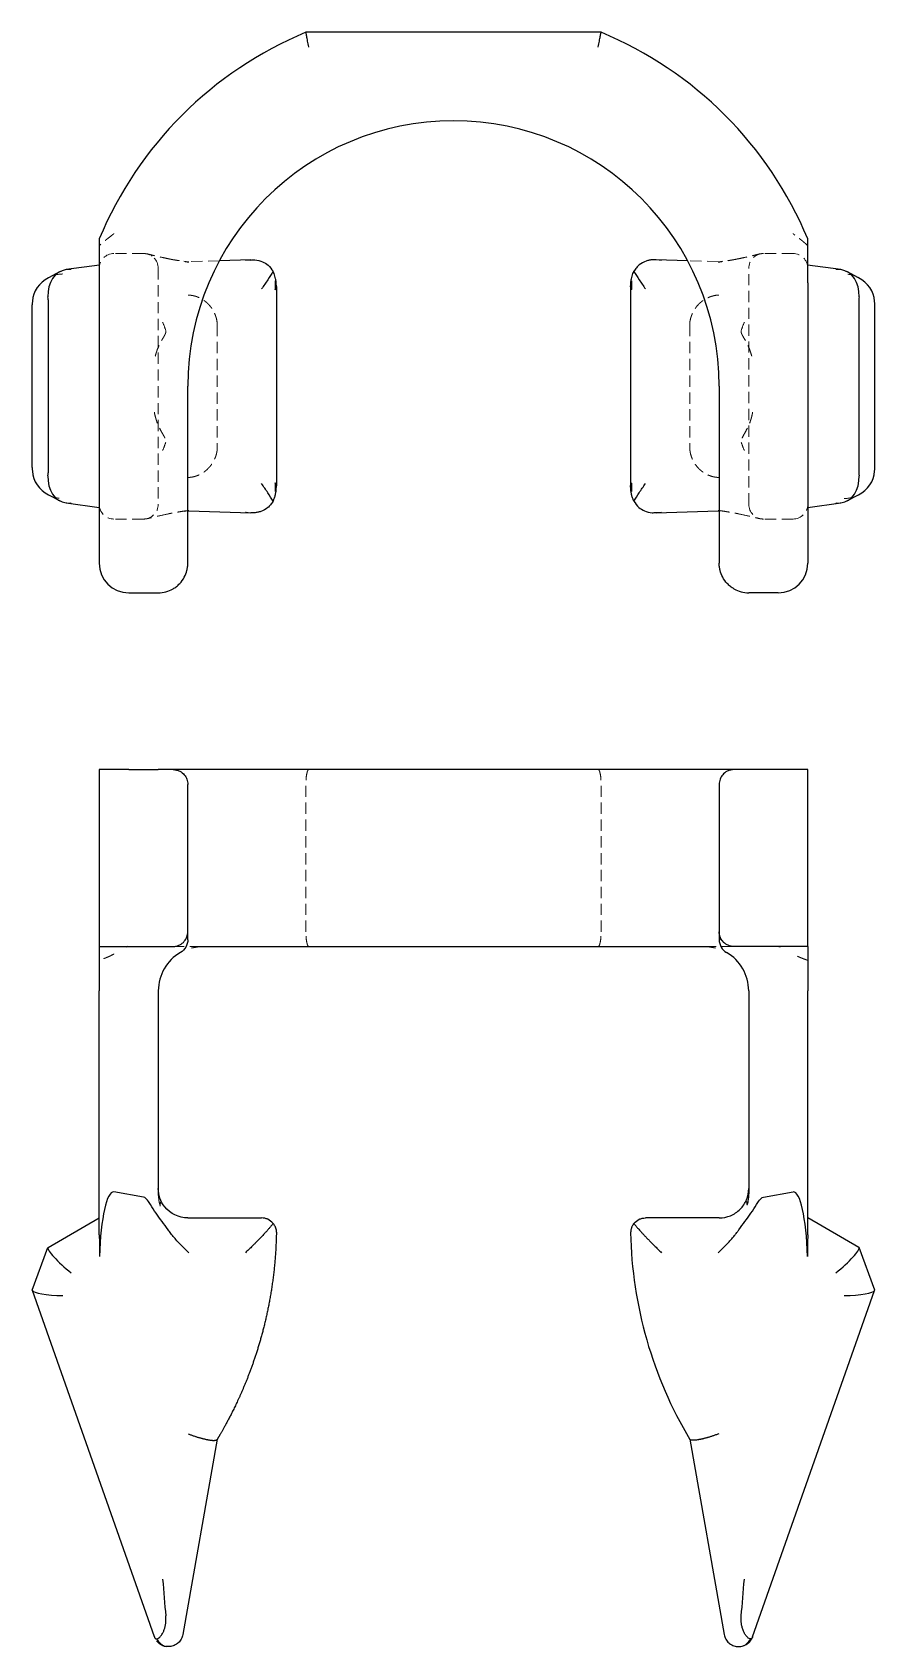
# Model space of a CAD drawing. Header units: millimetres. Extents: x 35 to 255, y 7 to 190.
# Drawn here: x 35.4 to 130.6, y 7.1 to 189.7 of the extents above; entities that cross this region are included whole.
import ezdxf

# ---------------------------------------------------------------- set-up
doc = ezdxf.new("R2010")
doc.units = ezdxf.units.MM
doc.linetypes.add('HIDDEN', pattern=[1.905, 1.27, -0.635])

msp = doc.modelspace()

# ---------------------------------------------------------------- linework, layer by layer
at = {"color": 7, "linetype": 'Continuous', "lineweight": 25}
for p, q in [((99.68, 189.69), (66.32, 189.69)), ((38.55, 162.63), (37.23, 161.94)), ((43, 163.36), (39.24, 162.85)), ((60.09, 163.97), (56.55, 163.86)), ((109.45, 163.86), (105.9, 163.97)), ((126.76, 162.85), (123, 163.36)), ((128.77, 161.94), (127.45, 162.63)), ((42.97, 161.34), (42.97, 129.65)), ((62.86, 160.57), (62.99, 160.93)), ((62.89, 160.66), (62.9, 161.57)), ((62.99, 160.93), (62.99, 138.39)), ((103.01, 160.93), (103.01, 138.39)), ((103.14, 160.57), (103.01, 160.93)), ((103.1, 161.57), (103.11, 160.66)), ((123.03, 161.34), (123.03, 129.65)), ((35.41, 140.46), (35.41, 158.86)), ((37.19, 159.43), (37.19, 139.89)), ((128.81, 159.43), (128.81, 139.89)), ((130.59, 140.46), (130.59, 158.86)), ((52.98, 129.65), (52.98, 149.66)), ((113.02, 149.66), (113.02, 129.65)), ((62.99, 138.39), (62.86, 138.75)), ((103.01, 138.39), (103.14, 138.75)), ((37.23, 137.38), (38.55, 136.69)), ((62.9, 137.75), (62.89, 138.66)), ((103.11, 138.66), (103.1, 137.75)), ((127.45, 136.69), (128.77, 137.38)), ((39.24, 136.47), (42.97, 135.96)), ((52.98, 135.56), (53.09, 135.57)), ((53.08, 135.57), (60.1, 135.35)), ((105.91, 135.35), (112.92, 135.57)), ((112.91, 135.57), (113.02, 135.57)), ((123.03, 135.96), (126.76, 136.47)), ((46.31, 126.31), (49.64, 126.31)), ((119.69, 126.31), (116.36, 126.31)), ((42.97, 106.32), (42.97, 86.31)), ((46.31, 106.32), (42.97, 106.32)), ((46.31, 106.32), (49.64, 106.32)), ((51.31, 106.32), (49.64, 106.32)), ((114.69, 106.32), (51.31, 106.32)), ((116.36, 106.32), (114.69, 106.32)), ((119.69, 106.32), (116.36, 106.32)), ((123.03, 106.32), (119.69, 106.32)), ((123.03, 86.31), (123.03, 106.32)), ((52.98, 87.98), (52.98, 104.65)), ((113.02, 104.65), (113.02, 87.98)), ((42.97, 86.31), (46.31, 86.31)), ((46.31, 86.31), (49.64, 86.31)), ((49.64, 86.31), (51.31, 86.31)), ((54.61, 86.31), (111.39, 86.31)), ((116.36, 86.31), (114.69, 86.31)), ((119.69, 86.31), (116.36, 86.31)), ((123.03, 86.31), (119.69, 86.31)), ((42.97, 53.72), (42.97, 81.3)), ((49.64, 81.3), (49.64, 58.43)), ((116.36, 81.3), (116.36, 58.43)), ((123.03, 53.72), (123.03, 81.3)), ((47.99, 57.97), (44.64, 58.56)), ((49.64, 58.68), (49.65, 58.15)), ((118.01, 57.97), (121.36, 58.56)), ((37.19, 52.28), (42.97, 55.62)), ((52.98, 55.62), (61.32, 55.62)), ((113.02, 55.62), (104.68, 55.62)), ((128.81, 52.28), (123.03, 55.62)), ((35.41, 47.47), (37.18, 52.26)), ((37.18, 52.26), (37.19, 52.28)), ((128.82, 52.26), (128.81, 52.28)), ((130.59, 47.47), (128.82, 52.26)), ((35.42, 47.43), (35.41, 47.47)), ((130.58, 47.43), (130.59, 47.47)), ((49.2, 8.26), (35.42, 47.43)), ((116.8, 8.26), (130.58, 47.43)), ((56.31, 30.6), (52.42, 8.51)), ((109.69, 30.6), (113.58, 8.51))]:
    msp.add_line(p, q, dxfattribs=at)
at = {"color": 7, "linetype": 'HIDDEN', "lineweight": 18}
for p, q in [((47.97, 164.67), (44.64, 164.67)), ((48.85, 164.42), (48.95, 164.43)), ((117.05, 164.43), (117.15, 164.42)), ((121.36, 164.67), (118.03, 164.67)), ((43, 163.33), (43, 163.29)), ((49.64, 163), (49.64, 136.32)), ((53.09, 163.75), (52.54, 163.79)), ((56.55, 163.86), (53.08, 163.75)), ((59.48, 163.9), (60.09, 163.93)), ((112.92, 163.75), (109.45, 163.86)), ((113.44, 163.8), (112.91, 163.75)), ((116.36, 136.32), (116.36, 163)), ((123, 163.33), (123, 163.29)), ((62.89, 160.56), (62.89, 160.66)), ((103.11, 160.66), (103.11, 160.56)), ((56.31, 156.58), (56.31, 142.74)), ((109.69, 156.58), (109.69, 142.74)), ((62.89, 138.66), (62.89, 138.76)), ((103.11, 138.76), (103.11, 138.66)), ((42.97, 135.96), (43, 135.96)), ((43, 135.99), (43, 136.03)), ((52.56, 135.52), (52.98, 135.56)), ((105.91, 135.39), (106.52, 135.42)), ((113.02, 135.57), (113.46, 135.53)), ((123, 135.99), (123, 136.03)), ((123, 135.96), (123.03, 135.96)), ((47.97, 134.65), (44.64, 134.65)), ((121.36, 134.65), (118.03, 134.65)), ((66.32, 87.98), (66.32, 104.65)), ((99.68, 87.98), (99.68, 104.65)), ((46.41, 86.31), (46.08, 86.24)), ((46.42, 86.31), (46.15, 86.37)), ((51.31, 86.31), (54.61, 86.31)), ((111.39, 86.31), (114.69, 86.31)), ((119.85, 86.37), (119.58, 86.31)), ((119.92, 86.24), (119.59, 86.31)), ((116.35, 58.25), (116.36, 58.79)), ((50.02, 57.41), (49.96, 57.44)), ((49.2, 8.25), (49.2, 8.26)), ((116.8, 8.25), (116.8, 8.26)), ((115.48, 7.17), (115.58, 7.18))]:
    msp.add_line(p, q, dxfattribs=at)
at = {"color": 7, "linetype": 'Continuous', "lineweight": 25}
for centre, radius, start, end in [((83, 149.66), 43.36, 112.6199, 157.3801), ((83, 149.66), 43.36, 22.6199, 67.3801), ((83, 149.66), 30.02, 0, 180), ((46.31, 129.65), 3.34, 180, 270), ((119.69, 129.65), 3.34, 270, 0), ((49.64, 129.65), 3.34, 270, 300), ((116.36, 129.65), 3.34, 240, 270), ((54.65, 81.3), 5, 120, 180), ((111.35, 81.3), 5, 360, 60)]:
    msp.add_arc(centre, radius, start, end, dxfattribs=at)
at = {"color": 7, "linetype": 'HIDDEN', "lineweight": 18}
for centre, start, end in [((44.64, 163), 90, 180), ((47.97, 163), 0, 90), ((118.03, 163), 90, 180), ((121.36, 163), 0, 90), ((44.64, 136.32), 180, 270), ((47.97, 136.32), 270, 0), ((118.03, 136.32), 180, 270), ((121.36, 136.32), 270, 0)]:
    msp.add_arc(centre, 1.67, start, end, dxfattribs=at)
at = {"color": 7, "linetype": 'Continuous', "lineweight": 25}
for centre, major_axis, ratio, start_param, end_param in [((39.9, 159.57), (-1.02, 3.2), 0.791718, 6.145943, 7.542078), ((126.1, 159.57), (1.02, 3.2), 0.791718, 5.024293, 6.420428), ((38.96, 159.08), (3.54, 0.05), 0.927222, 2.067912, 3.068084), ((127.04, 159.08), (3.54, -0.05), 0.927222, 0.073508, 1.073681), ((37.14, 158.13), (-0.48, 3.46), 0.481637, 1.171481, 1.292958), ((35.38, 158.95), (0.35, 3.39), 0.525084, 4.907709, 5.014552), ((130.62, 158.95), (-0.35, 3.39), 0.525084, 1.268633, 1.375476), ((128.86, 158.13), (0.48, 3.46), 0.481637, 4.990227, 5.111705), ((37.14, 141.19), (0.48, 3.46), 0.481637, 1.848635, 1.970112), ((38.96, 140.24), (3.54, -0.05), 0.927222, 3.215101, 4.215273), ((39.9, 139.75), (1.02, 3.2), 0.791718, 1.8827, 3.278835), ((35.38, 140.37), (-0.35, 3.39), 0.525084, 4.410225, 4.517069), ((126.1, 139.75), (-1.02, 3.2), 0.791718, 3.00435, 4.400485), ((127.04, 140.24), (3.54, 0.05), 0.927222, 5.209505, 6.209677), ((130.62, 140.37), (0.35, 3.39), 0.525084, 1.766116, 1.87296), ((128.86, 141.19), (-0.48, 3.46), 0.481637, 4.313073, 4.434551), ((44.64, 49.37), (-0.06, 9.19), 0.18131, 6.250105, 7.647376), ((121.36, 49.37), (0.06, 9.19), 0.18131, 4.918995, 6.316266), ((39.9, 50), (2.71, -2.28), 0.14817, 3.195014, 4.798262), ((126.1, 50), (2.71, 2.28), 0.14817, 4.626516, 6.229764), ((38.96, 47.44), (3.54, -0.03), 0.168511, 3.202331, 4.684102), ((127.04, 47.44), (3.54, 0.03), 0.168511, 4.740676, 6.222447), ((50.24, 15.36), (-1.07, 13.1), 0.011675, 1.615309, 1.940832), ((115.76, 15.36), (1.07, 13.1), 0.011675, 4.342353, 4.667876)]:
    msp.add_ellipse(centre, major_axis=major_axis, ratio=ratio, start_param=start_param, end_param=end_param, dxfattribs=at)
at = {"color": 7, "linetype": 'HIDDEN', "lineweight": 18}
for centre, major_axis, ratio, start_param, end_param in [((39.9, 159.57), (-1.02, 3.2), 0.791718, 5.93883, 6.145943), ((126.1, 159.57), (1.02, 3.2), 0.791718, 0.137243, 0.344355), ((38.96, 159.08), (3.54, 0.05), 0.927222, 1.586314, 2.067912), ((127.04, 159.08), (3.54, -0.05), 0.927222, 1.073681, 1.555279), ((50.24, 153.62), (-0.74, 4.03), 0.196605, 5.301764, 5.627287), ((115.76, 153.62), (0.74, 4.03), 0.196605, 0.655898, 0.981421), ((50.24, 145.7), (0.74, 4.03), 0.196605, 3.797491, 4.123014), ((115.76, 145.7), (-0.74, 4.03), 0.196605, 2.160172, 2.485695), ((38.96, 140.24), (3.54, -0.05), 0.927222, 4.215273, 4.696871), ((127.04, 140.24), (3.54, 0.05), 0.927222, 4.727907, 5.209505), ((39.9, 139.75), (1.02, 3.2), 0.791718, 3.278835, 3.485948), ((126.1, 139.75), (-1.02, 3.2), 0.791718, 2.797237, 3.00435)]:
    msp.add_ellipse(centre, major_axis=major_axis, ratio=ratio, start_param=start_param, end_param=end_param, dxfattribs=at)
at = {"color": 7, "linetype": 'Continuous', "lineweight": 25}
for points, knots in [([(66.66, 188.02), (66.66, 188.03), (66.66, 188.03), (66.63, 188.15), (66.61, 188.26), (66.56, 188.48), (66.54, 188.59), (66.48, 188.89), (66.45, 189.07), (66.39, 189.37), (66.36, 189.49), (66.33, 189.65), (66.32, 189.69), (66.32, 189.69)], [-0.00032414, -0.00032414, -0.00032414, -0.00032414, 0, 0, 0.01045443, 0.01045443, 0.02089059, 0.02089059, 0.04067055, 0.04067055, 0.06005514, 0.06005514, 0.07924553, 0.07924553, 0.07924553, 0.07924553]), ([(99.34, 188.02), (99.34, 188.03), (99.34, 188.03), (99.37, 188.15), (99.39, 188.26), (99.44, 188.48), (99.46, 188.59), (99.52, 188.89), (99.55, 189.07), (99.61, 189.37), (99.64, 189.49), (99.67, 189.65), (99.68, 189.69), (99.68, 189.69)], [-0.07951135, -0.07951135, -0.07951135, -0.07951135, -0.07918745, -0.07918745, -0.06874068, -0.06874068, -0.05831217, -0.05831217, -0.03854671, -0.03854671, -0.01917633, -0.01917633, 0, 0, 0, 0]), ([(42.97, 166.34), (42.97, 166.34), (42.97, 166.3), (42.97, 166.19), (42.97, 166.11), (42.97, 165.86), (42.97, 165.65), (42.97, 165.23), (42.97, 165.01), (42.97, 164.56), (42.97, 164.33), (42.97, 163.65), (42.97, 163.19), (42.97, 162.27), (42.97, 161.8), (42.97, 161.34)], [0, 0, 0, 0, 0.0625, 0.0625, 0.125, 0.125, 0.25, 0.25, 0.375, 0.375, 0.5, 0.5, 0.75, 0.75, 1, 1, 1, 1]), ([(123.03, 161.34), (123.03, 161.8), (123.03, 162.27), (123.03, 163.19), (123.03, 163.65), (123.03, 164.34), (123.03, 164.57), (123.03, 165.02), (123.03, 165.24), (123.03, 165.55), (123.03, 165.65), (123.03, 165.85), (123.03, 165.95), (123.03, 166.12), (123.03, 166.19), (123.03, 166.3), (123.03, 166.34), (123.03, 166.34)], [0, 0, 0, 0, 0.25, 0.25, 0.5, 0.5, 0.625, 0.625, 0.75, 0.75, 0.8125, 0.8125, 0.875, 0.875, 0.9375, 0.9375, 1, 1, 1, 1]), ([(60.09, 163.93), (60.25, 163.95), (60.71, 163.99), (61.37, 163.78), (62.1, 163.38), (62.44, 162.91), (62.62, 162.66)], [0, 0, 0, 0, 0.164645, 0.474793, 0.720019, 1, 1, 1, 1]), ([(62.62, 162.66), (62.45, 162.35), (62.24, 162.03), (61.9, 161.53), (61.79, 161.36), (61.55, 161.02), (61.44, 160.84), (61.32, 160.67)], [0, 0, 0, 0, 0.5, 0.5, 0.75, 0.75, 1, 1, 1, 1]), ([(62.99, 160.93), (62.99, 160.94), (62.99, 160.96), (62.99, 160.99), (62.99, 161.03), (62.98, 161.08), (62.98, 161.15), (62.98, 161.23), (62.97, 161.32), (62.96, 161.42), (62.95, 161.54), (62.93, 161.67), (62.89, 161.86), (62.83, 162.11), (62.74, 162.4), (62.66, 162.58), (62.62, 162.66)], [0, 0, 0, 0, 0.00858, 0.024253, 0.047184, 0.07742, 0.11498, 0.159873, 0.212106, 0.271681, 0.338601, 0.412867, 0.494481, 0.67828, 0.846769, 1, 1, 1, 1]), ([(103.01, 160.93), (103.01, 160.94), (103.01, 160.95), (103.01, 160.98), (103.01, 161.02), (103.02, 161.06), (103.02, 161.12), (103.02, 161.19), (103.03, 161.27), (103.04, 161.41), (103.06, 161.59), (103.11, 161.85), (103.17, 162.11), (103.27, 162.4), (103.34, 162.58), (103.38, 162.66)], [0, 0, 0, 0, 0.007286, 0.020858, 0.040851, 0.067303, 0.100231, 0.139647, 0.185557, 0.237969, 0.379455, 0.494483, 0.679949, 0.848443, 1, 1, 1, 1]), ([(105.9, 163.97), (105.77, 163.97), (105.5, 163.97), (105.13, 163.92), (104.6, 163.77), (104.1, 163.51), (103.65, 163.08), (103.47, 162.8), (103.38, 162.66)], [0, 0, 0, 0, 0.133061, 0.274738, 0.395105, 0.704045, 0.852829, 1, 1, 1, 1]), ([(103.38, 162.66), (103.55, 162.35), (103.76, 162.03), (104.1, 161.53), (104.21, 161.36), (104.45, 161.02), (104.56, 160.84), (104.68, 160.67)], [0, 0, 0, 0, 0.5, 0.5, 0.75, 0.75, 1, 1, 1, 1]), ([(62.62, 136.66), (62.45, 136.97), (62.24, 137.29), (61.9, 137.8), (61.79, 137.97), (61.55, 138.31), (61.44, 138.48), (61.32, 138.65)], [0, 0, 0, 0, 0.5, 0.5, 0.75, 0.75, 1, 1, 1, 1]), ([(62.62, 136.66), (62.64, 136.71), (62.69, 136.81), (62.75, 136.97), (62.81, 137.15), (62.86, 137.33), (62.9, 137.52), (62.93, 137.69), (62.96, 137.84), (62.97, 137.97), (62.98, 138.09), (62.98, 138.18), (62.98, 138.26), (62.99, 138.32), (62.99, 138.36), (62.99, 138.38), (62.99, 138.39)], [0, 0, 0, 0, 0.090587, 0.186977, 0.289184, 0.397222, 0.511099, 0.608735, 0.695521, 0.771458, 0.83655, 0.890802, 0.934226, 0.966841, 0.988699, 1, 1, 1, 1]), ([(103.38, 136.66), (103.36, 136.71), (103.31, 136.81), (103.25, 136.97), (103.19, 137.15), (103.14, 137.33), (103.1, 137.53), (103.06, 137.74), (103.04, 137.93), (103.02, 138.08), (103.02, 138.18), (103.02, 138.26), (103.01, 138.32), (103.01, 138.36), (103.01, 138.38), (103.01, 138.39)], [0, 0, 0, 0, 0.089246, 0.184967, 0.287181, 0.395896, 0.511111, 0.625446, 0.766064, 0.833227, 0.889076, 0.933631, 0.966914, 0.988976, 1, 1, 1, 1]), ([(103.38, 136.66), (103.55, 136.97), (103.76, 137.29), (104.1, 137.8), (104.21, 137.97), (104.45, 138.31), (104.56, 138.48), (104.68, 138.65)], [0, 0, 0, 0, 0.5, 0.5, 0.75, 0.75, 1, 1, 1, 1]), ([(62.62, 136.66), (62.53, 136.52), (62.35, 136.24), (61.9, 135.81), (61.4, 135.55), (60.87, 135.4), (60.5, 135.35), (60.23, 135.35), (60.1, 135.35)], [0, 0, 0, 0, 0.147171, 0.295955, 0.604895, 0.725262, 0.866939, 1, 1, 1, 1]), ([(103.38, 136.66), (103.56, 136.41), (103.9, 135.94), (104.63, 135.54), (105.29, 135.33), (105.75, 135.38), (105.91, 135.39)], [0, 0, 0, 0, 0.279981, 0.525207, 0.835355, 1, 1, 1, 1]), ([(51.31, 126.76), (51.45, 126.84), (51.59, 126.93), (51.84, 127.13), (51.96, 127.24), (52.28, 127.58), (52.45, 127.82), (52.72, 128.33), (52.82, 128.58), (52.91, 128.98), (52.94, 129.11), (52.97, 129.38), (52.98, 129.51), (52.98, 129.65)], [0, 0, 0, 0, 0.125, 0.125, 0.25, 0.25, 0.5, 0.5, 0.75, 0.75, 0.875, 0.875, 1, 1, 1, 1]), ([(114.69, 126.76), (114.55, 126.84), (114.41, 126.93), (114.16, 127.13), (114.04, 127.24), (113.72, 127.58), (113.55, 127.82), (113.28, 128.33), (113.18, 128.58), (113.09, 128.98), (113.06, 129.11), (113.03, 129.38), (113.02, 129.51), (113.02, 129.65)], [0, 0, 0, 0, 0.125, 0.125, 0.25, 0.25, 0.5, 0.5, 0.75, 0.75, 0.875, 0.875, 1, 1, 1, 1]), ([(51.31, 106.32), (51.45, 106.32), (51.59, 106.3), (51.84, 106.24), (51.96, 106.2), (52.28, 106.03), (52.45, 105.89), (52.72, 105.57), (52.82, 105.4), (52.91, 105.13), (52.94, 105.03), (52.97, 104.84), (52.98, 104.75), (52.98, 104.65)], [0, 0, 0, 0, 0.125, 0.125, 0.25, 0.25, 0.5, 0.5, 0.75, 0.75, 0.875, 0.875, 1, 1, 1, 1]), ([(114.69, 106.32), (114.55, 106.32), (114.41, 106.3), (114.16, 106.24), (114.04, 106.2), (113.72, 106.03), (113.55, 105.89), (113.28, 105.57), (113.18, 105.4), (113.09, 105.13), (113.06, 105.03), (113.03, 104.84), (113.02, 104.75), (113.02, 104.65)], [0, 0, 0, 0, 0.125, 0.125, 0.25, 0.25, 0.5, 0.5, 0.75, 0.75, 0.875, 0.875, 1, 1, 1, 1]), ([(51.31, 86.31), (51.45, 86.31), (51.59, 86.33), (51.84, 86.39), (51.96, 86.43), (52.28, 86.6), (52.45, 86.74), (52.72, 87.06), (52.82, 87.23), (52.91, 87.5), (52.94, 87.6), (52.97, 87.79), (52.98, 87.88), (52.98, 87.98)], [0, 0, 0, 0, 0.125, 0.125, 0.25, 0.25, 0.5, 0.5, 0.75, 0.75, 0.875, 0.875, 1, 1, 1, 1]), ([(52.98, 87.08), (52.98, 87.08), (52.98, 87.35), (52.98, 87.69), (52.98, 87.79), (52.98, 87.93), (52.98, 87.98), (52.98, 87.98)], [0, 0, 0, 0, 0.5, 0.5, 0.75, 0.75, 1, 1, 1, 1]), ([(114.69, 86.31), (114.55, 86.31), (114.41, 86.33), (114.16, 86.39), (114.04, 86.43), (113.72, 86.6), (113.55, 86.74), (113.28, 87.06), (113.18, 87.23), (113.09, 87.5), (113.06, 87.6), (113.03, 87.79), (113.02, 87.88), (113.02, 87.98)], [0, 0, 0, 0, 0.125, 0.125, 0.25, 0.25, 0.5, 0.5, 0.75, 0.75, 0.875, 0.875, 1, 1, 1, 1]), ([(113.02, 87.98), (113.02, 87.98), (113.02, 87.8), (113.02, 87.47), (113.02, 87.34), (113.02, 87.15), (113.02, 87.08), (113.02, 87.08)], [0, 0, 0, 0, 0.5, 0.5, 0.75, 0.75, 1, 1, 1, 1]), ([(42.97, 86.31), (42.97, 86.31), (42.97, 86.27), (42.97, 86.13), (42.97, 86.02), (42.97, 85.75), (42.97, 85.59), (42.97, 85.2), (42.97, 84.99), (42.97, 84.51), (42.97, 84.26), (42.97, 83.72), (42.97, 83.43), (42.97, 82.85), (42.97, 82.54), (42.97, 81.93), (42.97, 81.61), (42.97, 81.3)], [0, 0, 0, 0, 0.125, 0.125, 0.25, 0.25, 0.375, 0.375, 0.5, 0.5, 0.625, 0.625, 0.75, 0.75, 0.875, 0.875, 1, 1, 1, 1]), ([(52.98, 87.08), (52.98, 86.79), (52.9, 86.5), (52.61, 86), (52.4, 85.78), (52.14, 85.64)], [0, 0, 0, 0, 0.5, 0.5, 1, 1, 1, 1]), ([(123.03, 86.31), (123.03, 86.31), (123.03, 86.27), (123.03, 86.13), (123.03, 86.02), (123.03, 85.75), (123.03, 85.59), (123.03, 85.2), (123.03, 84.99), (123.03, 84.51), (123.03, 84.26), (123.03, 83.72), (123.03, 83.43), (123.03, 82.85), (123.03, 82.54), (123.03, 81.93), (123.03, 81.61), (123.03, 81.3)], [0, 0, 0, 0, 0.125, 0.125, 0.25, 0.25, 0.375, 0.375, 0.5, 0.5, 0.625, 0.625, 0.75, 0.75, 0.875, 0.875, 1, 1, 1, 1]), ([(52.98, 55.62), (51.98, 55.62), (50.25, 56.46), (49.64, 58.21), (49.64, 58.95)], [0, 0, 0, 0, 0.571429, 1, 1, 1, 1]), ([(113.02, 55.62), (113.46, 55.62), (113.89, 55.71), (114.7, 56.04), (115.07, 56.29), (115.69, 56.9), (115.94, 57.27), (116.27, 58.08), (116.36, 58.52), (116.36, 58.95)], [0, 0, 0, 0, 0.25, 0.25, 0.5, 0.5, 0.75, 0.75, 1, 1, 1, 1]), ([(116.36, 58.43), (116.34, 58.12), (116.32, 57.65), (116.2, 57.21), (116.16, 57.07)], [0, 0, 0, 0, 0.6679424, 1, 1, 1, 1]), ([(50.75, 54.29), (50.31, 54.92), (49.82, 55.53), (49.18, 56.48), (48.97, 56.81), (48.66, 57.3), (48.56, 57.46), (48.38, 57.69), (48.32, 57.76), (48.18, 57.89), (48.09, 57.95), (47.99, 57.97)], [0, 0, 0, 0, 0.5, 0.5, 0.75, 0.75, 0.875, 0.875, 0.9375, 0.9375, 1, 1, 1, 1]), ([(115.25, 54.29), (115.69, 54.92), (116.18, 55.53), (116.82, 56.48), (117.03, 56.81), (117.34, 57.3), (117.44, 57.46), (117.62, 57.69), (117.68, 57.76), (117.82, 57.89), (117.91, 57.95), (118.01, 57.97)], [0, 0, 0, 0, 0.5, 0.5, 0.75, 0.75, 0.875, 0.875, 0.9375, 0.9375, 1, 1, 1, 1]), ([(116.07, 57.5), (116.07, 57.5), (116.05, 57.55), (116.01, 57.48), (115.98, 57.41)], [0, 0, 0, 0, 0.049898, 1, 1, 1, 1]), ([(62.62, 54.99), (62.6, 54.96), (62.55, 54.9), (62.46, 54.79), (62.37, 54.68), (62.27, 54.56), (62.17, 54.44), (62.05, 54.31), (61.93, 54.17), (61.8, 54.03), (61.67, 53.88), (61.52, 53.73), (61.37, 53.57), (61.2, 53.38), (60.99, 53.17), (60.74, 52.91), (60.46, 52.63), (60.16, 52.33), (59.83, 52.01), (59.6, 51.8), (59.48, 51.69)], [0, 0, 0, 0, 0.0357832, 0.0724985, 0.1101848, 0.1488792, 0.1886184, 0.2294405, 0.2713784, 0.3144585, 0.3587004, 0.4041182, 0.4507212, 0.4985146, 0.5656738, 0.6394898, 0.7199023, 0.8068368, 0.9002193, 1, 1, 1, 1]), ([(62.62, 54.99), (62.45, 55.21), (62.24, 55.36), (61.9, 55.52), (61.79, 55.56), (61.55, 55.61), (61.44, 55.62), (61.32, 55.62)], [0, 0, 0, 0, 0.5, 0.5, 0.75, 0.75, 1, 1, 1, 1]), ([(62.62, 54.99), (62.64, 54.96), (62.69, 54.9), (62.75, 54.81), (62.81, 54.7), (62.86, 54.59), (62.9, 54.47), (62.93, 54.37), (62.96, 54.27), (62.97, 54.19), (62.98, 54.12), (62.98, 54.06), (62.98, 54.01), (62.99, 53.98), (62.99, 53.96), (62.99, 53.95), (62.99, 53.95)], [0, 0, 0, 0, 0.090587, 0.186977, 0.289184, 0.397222, 0.511099, 0.608735, 0.695521, 0.771458, 0.83655, 0.890802, 0.934226, 0.966841, 0.988699, 1, 1, 1, 1]), ([(103.38, 54.99), (103.36, 54.96), (103.31, 54.9), (103.25, 54.81), (103.19, 54.7), (103.14, 54.59), (103.1, 54.47), (103.06, 54.33), (103.04, 54.22), (103.02, 54.12), (103.02, 54.06), (103.02, 54.01), (103.01, 53.98), (103.01, 53.96), (103.01, 53.95), (103.01, 53.95)], [0, 0, 0, 0, 0.089246, 0.184967, 0.287181, 0.395896, 0.511111, 0.625446, 0.766064, 0.833227, 0.889076, 0.933631, 0.966914, 0.988976, 1, 1, 1, 1]), ([(103.38, 54.99), (103.55, 55.21), (103.76, 55.36), (104.1, 55.52), (104.21, 55.56), (104.45, 55.61), (104.56, 55.62), (104.68, 55.62)], [0, 0, 0, 0, 0.5, 0.5, 0.75, 0.75, 1, 1, 1, 1]), ([(103.38, 54.99), (103.4, 54.96), (103.44, 54.91), (103.51, 54.82), (103.59, 54.73), (103.67, 54.63), (103.76, 54.53), (103.87, 54.4), (104.01, 54.24), (104.19, 54.04), (104.4, 53.82), (104.63, 53.57), (104.89, 53.3), (105.17, 53.02), (105.47, 52.71), (105.8, 52.38), (106.15, 52.03), (106.39, 51.81), (106.52, 51.69)], [0, 0, 0, 0, 0.03075, 0.062154, 0.094242, 0.12704, 0.160572, 0.194862, 0.250579, 0.311646, 0.378147, 0.450149, 0.527705, 0.610855, 0.699635, 0.794071, 0.894186, 1, 1, 1, 1]), ([(42.97, 53.72), (42.97, 53.33), (43, 52.93), (43.01, 52.3), (43.01, 52.09), (43.01, 51.67), (43, 51.46), (43, 51.25)], [0, 0, 0, 0, 0.5, 0.5, 0.75, 0.75, 1, 1, 1, 1]), ([(53.08, 51.69), (52.83, 51.94), (52.42, 52.35), (51.87, 52.91), (51.44, 53.39), (51.07, 53.84), (50.85, 54.14), (50.75, 54.29)], [0, 0, 0, 0, 0.30202, 0.498256, 0.67873, 0.845844, 1, 1, 1, 1]), ([(62.99, 53.95), (62.98, 53.72), (62.97, 53.28), (62.94, 52.61), (62.91, 51.95), (62.87, 51.3), (62.81, 50.66), (62.75, 50.03), (62.69, 49.41), (62.61, 48.8), (62.53, 48.2), (62.45, 47.61), (62.35, 47.04), (62.25, 46.47), (62.15, 45.91), (62.04, 45.37), (61.93, 44.83), (61.81, 44.31), (61.69, 43.79), (61.57, 43.29), (61.44, 42.79), (61.31, 42.31), (61.18, 41.84), (61.05, 41.38), (60.91, 40.93), (60.77, 40.48), (60.63, 40.05), (60.49, 39.63), (60.35, 39.22), (60.21, 38.82), (60.07, 38.43), (59.92, 38.05), (59.78, 37.68), (59.64, 37.32), (59.5, 36.97), (59.36, 36.63), (59.22, 36.3), (59.08, 35.98), (58.94, 35.67), (58.81, 35.37), (58.68, 35.08), (58.55, 34.8), (58.42, 34.53), (58.29, 34.26), (58.17, 34.01), (58.04, 33.76), (57.93, 33.53), (57.81, 33.3), (57.7, 33.08), (57.59, 32.87), (57.48, 32.67), (57.38, 32.48), (57.28, 32.3), (57.19, 32.13), (57.1, 31.96), (57.01, 31.81), (56.93, 31.66), (56.85, 31.52), (56.78, 31.39), (56.7, 31.27), (56.64, 31.15), (56.58, 31.05), (56.52, 30.95), (56.47, 30.86), (56.42, 30.78), (56.38, 30.71), (56.34, 30.64), (56.32, 30.6), (56.3, 30.58)], [0, 0, 0, 0, 0.027643, 0.054902, 0.081777, 0.108267, 0.134373, 0.160094, 0.185431, 0.210384, 0.234952, 0.259137, 0.282936, 0.306352, 0.329382, 0.352029, 0.374291, 0.396169, 0.417663, 0.438772, 0.459497, 0.479837, 0.499793, 0.519365, 0.538552, 0.557355, 0.575774, 0.593808, 0.611458, 0.628723, 0.645605, 0.662101, 0.678214, 0.693942, 0.709286, 0.724245, 0.73882, 0.753011, 0.766817, 0.780239, 0.793276, 0.80593, 0.818198, 0.830083, 0.841583, 0.852699, 0.86343, 0.873777, 0.883739, 0.893318, 0.902512, 0.911321, 0.919746, 0.927787, 0.935443, 0.942716, 0.949603, 0.956107, 0.962226, 0.96796, 0.97331, 0.978276, 0.982858, 0.987055, 0.990868, 0.994296, 0.99734, 1, 1, 1, 1]), ([(112.92, 51.69), (113.05, 51.82), (113.3, 52.07), (113.65, 52.41), (113.92, 52.69), (114.18, 52.97), (114.45, 53.27), (114.74, 53.61), (115.01, 53.95), (115.17, 54.18), (115.25, 54.29)], [0, 0, 0, 0, 0.163316, 0.300824, 0.412659, 0.498289, 0.631522, 0.759694, 0.882617, 1, 1, 1, 1]), ([(123.03, 53.72), (123.03, 53.33), (123, 52.93), (122.99, 52.3), (122.99, 52.09), (122.99, 51.67), (123, 51.46), (123, 51.25)], [0, 0, 0, 0, 0.5, 0.5, 0.75, 0.75, 1, 1, 1, 1]), ([(53.03, 31.2), (53.09, 31.18), (53.2, 31.14), (53.36, 31.08), (53.52, 31.03), (53.68, 30.97), (53.83, 30.92), (53.98, 30.87), (54.13, 30.83), (54.27, 30.78), (54.41, 30.74), (54.55, 30.71), (54.68, 30.67), (54.81, 30.64), (54.93, 30.61), (55.04, 30.58), (55.16, 30.56), (55.26, 30.54), (55.36, 30.52), (55.46, 30.51), (55.55, 30.49), (55.63, 30.48), (55.71, 30.48), (55.79, 30.47), (55.86, 30.47), (55.92, 30.47), (55.98, 30.47), (56.03, 30.48), (56.08, 30.48), (56.13, 30.49), (56.16, 30.5), (56.2, 30.51), (56.23, 30.52), (56.25, 30.54), (56.28, 30.55), (56.29, 30.57), (56.3, 30.58), (56.3, 30.58)], [0, 0, 0, 0, 0.034679, 0.068981, 0.102921, 0.136504, 0.169736, 0.202617, 0.235144, 0.267316, 0.299128, 0.330577, 0.361658, 0.392368, 0.422705, 0.452669, 0.48226, 0.511481, 0.540336, 0.568832, 0.596976, 0.624775, 0.65223, 0.679344, 0.706115, 0.732541, 0.758622, 0.784354, 0.809736, 0.834764, 0.859438, 0.883756, 0.907717, 0.93132, 0.954568, 0.97746, 1, 1, 1, 1]), ([(112.97, 31.2), (112.91, 31.18), (112.79, 31.14), (112.62, 31.08), (112.46, 31.02), (112.3, 30.97), (112.14, 30.92), (111.99, 30.87), (111.85, 30.83), (111.71, 30.79), (111.59, 30.75), (111.46, 30.72), (111.34, 30.69), (111.23, 30.66), (111.13, 30.63), (111.03, 30.61), (110.94, 30.59), (110.85, 30.57), (110.77, 30.56), (110.63, 30.53), (110.45, 30.5), (110.24, 30.48), (110.07, 30.48), (109.93, 30.48), (109.82, 30.5), (109.74, 30.54), (109.71, 30.57), (109.7, 30.58)], [0, 0, 0, 0, 0.036905, 0.072876, 0.107913, 0.142015, 0.175184, 0.207419, 0.238721, 0.269089, 0.298525, 0.327027, 0.354596, 0.381233, 0.406938, 0.431711, 0.455553, 0.478464, 0.500444, 0.524228, 0.59496, 0.664739, 0.733584, 0.801512, 0.868545, 0.9347, 1, 1, 1, 1]), ([(49.2, 8.26), (49.21, 8.24), (49.22, 8.2), (49.24, 8.16), (49.27, 8.11), (49.3, 8.08), (49.33, 8.05), (49.37, 8.03), (49.41, 8.02), (49.45, 8.02), (49.55, 8.03), (49.72, 8.12), (49.91, 8.32), (50.07, 8.54), (50.2, 8.76), (50.32, 9.06), (50.42, 9.4), (50.49, 9.78), (50.51, 10.18), (50.49, 10.47), (50.49, 10.61)], [0, 0, 0, 0, 0.024393, 0.049037, 0.074024, 0.099437, 0.125358, 0.151864, 0.179027, 0.206913, 0.235584, 0.353171, 0.470359, 0.508923, 0.587584, 0.665721, 0.744732, 0.825975, 0.910696, 1, 1, 1, 1]), ([(116.8, 8.26), (116.79, 8.24), (116.78, 8.2), (116.75, 8.15), (116.72, 8.1), (116.68, 8.06), (116.63, 8.03), (116.57, 8.02), (116.47, 8.03), (116.29, 8.11), (116.05, 8.35), (115.83, 8.71), (115.68, 9.09), (115.57, 9.48), (115.51, 9.87), (115.49, 10.25), (115.51, 10.49), (115.51, 10.61)], [0, 0, 0, 0, 0.024768, 0.052621, 0.083552, 0.1175, 0.154343, 0.19387, 0.235829, 0.336597, 0.470812, 0.576277, 0.674417, 0.765257, 0.84937, 0.927409, 1, 1, 1, 1]), ([(49.47, 8.03), (49.48, 8.01), (49.58, 7.85), (49.8, 7.58), (50.15, 7.27), (50.39, 7.19), (50.52, 7.16)], [0, 0, 0, 0, 0.042865, 0.335989, 0.654366, 1, 1, 1, 1]), ([(52.42, 8.51), (52.37, 8.34), (52.27, 7.98), (51.92, 7.55), (51.46, 7.25), (50.96, 7.11), (50.65, 7.16), (50.52, 7.17)], [0, 0, 0, 0, 0.211496, 0.422993, 0.634489, 0.845985, 1, 1, 1, 1]), ([(113.58, 8.51), (113.63, 8.34), (113.73, 7.98), (114.08, 7.55), (114.54, 7.25), (115.04, 7.11), (115.35, 7.16), (115.48, 7.17)], [0, 0, 0, 0, 0.211428, 0.422856, 0.634284, 0.845712, 1, 1, 1, 1]), ([(115.48, 7.16), (115.56, 7.17), (115.75, 7.22), (116.08, 7.42), (116.36, 7.69), (116.52, 7.99), (116.54, 8.04)], [0, 0, 0, 0, 0.184702, 0.400344, 0.901344, 1, 1, 1, 1])]:
    msp.add_open_spline(points, degree=3, knots=knots, dxfattribs=at)
at = {"color": 7, "linetype": 'HIDDEN', "lineweight": 18}
for points, knots in [([(44.64, 166.92), (44.56, 166.86), (44.41, 166.74), (44.18, 166.56), (43.94, 166.37), (43.69, 166.19), (43.45, 165.99), (43.2, 165.78), (43.05, 165.63), (42.97, 165.55)], [0, 0, 0, 0, 0.140172, 0.280222, 0.420778, 0.562461, 0.705862, 0.851532, 1, 1, 1, 1]), ([(123.03, 165.55), (122.98, 165.6), (122.88, 165.7), (122.73, 165.84), (122.57, 165.97), (122.42, 166.1), (122.26, 166.22), (122.11, 166.34), (121.95, 166.46), (121.8, 166.57), (121.65, 166.69), (121.51, 166.8), (121.41, 166.88), (121.36, 166.92)], [0, 0, 0, 0, 0.094858, 0.1884944, 0.2810484, 0.3726571, 0.463461, 0.5536072, 0.6432494, 0.7325468, 0.8216621, 0.9107589, 1, 1, 1, 1]), ([(47.99, 164.67), (48.09, 164.67), (48.17, 164.66), (48.32, 164.64), (48.38, 164.63), (48.56, 164.6), (48.66, 164.57), (48.97, 164.49), (49.18, 164.44), (49.61, 164.34), (49.83, 164.29), (50.3, 164.19), (50.53, 164.14), (50.75, 164.09)], [0, 0, 0, 0, 0.0625, 0.0625, 0.125, 0.125, 0.25, 0.25, 0.5, 0.5, 0.75, 0.75, 1, 1, 1, 1]), ([(118.01, 164.67), (117.91, 164.67), (117.83, 164.66), (117.68, 164.64), (117.62, 164.63), (117.44, 164.6), (117.34, 164.57), (117.03, 164.49), (116.82, 164.44), (116.39, 164.34), (116.17, 164.29), (115.7, 164.19), (115.47, 164.14), (115.25, 164.09)], [0, 0, 0, 0, 0.0625, 0.0625, 0.125, 0.125, 0.25, 0.25, 0.5, 0.5, 0.75, 0.75, 1, 1, 1, 1]), ([(50.75, 164.09), (50.79, 164.08), (50.88, 164.06), (51.04, 164.03), (51.22, 163.99), (51.42, 163.96), (51.64, 163.92), (51.89, 163.88), (52.16, 163.84), (52.45, 163.79), (52.76, 163.74), (52.97, 163.71), (53.08, 163.69)], [0, 0, 0, 0, 0.066149, 0.1397, 0.220719, 0.309255, 0.405348, 0.509025, 0.620312, 0.739226, 0.865785, 1, 1, 1, 1]), ([(106.52, 163.9), (106.34, 163.93), (106.13, 163.97), (105.92, 163.97), (105.9, 163.97)], [0, 0, 0, 0, 0.860125, 1, 1, 1, 1]), ([(115.25, 164.09), (115.2, 164.08), (115.09, 164.06), (114.91, 164.02), (114.72, 163.99), (114.47, 163.94), (114.1, 163.88), (113.57, 163.79), (113.15, 163.73), (112.92, 163.69)], [0, 0, 0, 0, 0.081319, 0.164479, 0.249417, 0.336091, 0.500787, 0.722523, 1, 1, 1, 1]), ([(53.03, 159.97), (53.09, 159.97), (53.21, 159.97), (53.38, 159.94), (53.54, 159.92), (53.7, 159.88), (53.86, 159.84), (54.01, 159.79), (54.15, 159.73), (54.29, 159.67), (54.41, 159.61), (54.54, 159.54), (54.65, 159.47), (54.77, 159.4), (54.87, 159.32), (54.97, 159.25), (55.06, 159.17), (55.15, 159.1), (55.23, 159.02), (55.37, 158.88), (55.55, 158.67), (55.76, 158.38), (55.93, 158.08), (56.07, 157.77), (56.18, 157.45), (56.26, 157.12), (56.29, 156.9), (56.3, 156.79)], [0, 0, 0, 0, 0.036898, 0.072862, 0.107892, 0.141989, 0.175153, 0.207383, 0.238681, 0.269045, 0.298477, 0.326977, 0.354544, 0.38118, 0.406884, 0.431657, 0.455499, 0.47841, 0.500392, 0.524228, 0.594943, 0.664711, 0.733551, 0.801479, 0.868517, 0.934684, 1, 1, 1, 1]), ([(112.97, 159.97), (112.91, 159.97), (112.8, 159.97), (112.64, 159.95), (112.48, 159.92), (112.32, 159.88), (112.17, 159.84), (112.02, 159.79), (111.87, 159.73), (111.73, 159.67), (111.59, 159.6), (111.45, 159.52), (111.32, 159.44), (111.19, 159.36), (111.07, 159.27), (110.96, 159.17), (110.84, 159.08), (110.74, 158.98), (110.64, 158.87), (110.54, 158.77), (110.45, 158.66), (110.37, 158.54), (110.29, 158.43), (110.21, 158.31), (110.14, 158.2), (110.08, 158.08), (110.02, 157.96), (109.97, 157.84), (109.92, 157.72), (109.87, 157.61), (109.84, 157.49), (109.8, 157.37), (109.77, 157.25), (109.75, 157.14), (109.72, 157.02), (109.71, 156.91), (109.7, 156.83), (109.7, 156.79)], [0, 0, 0, 0, 0.034679, 0.068981, 0.102921, 0.136504, 0.169736, 0.202617, 0.235144, 0.267316, 0.299128, 0.330577, 0.361658, 0.392368, 0.422705, 0.452669, 0.48226, 0.511481, 0.540336, 0.568832, 0.596976, 0.624775, 0.65223, 0.679344, 0.706115, 0.732541, 0.758622, 0.784354, 0.809736, 0.834764, 0.859438, 0.883756, 0.907717, 0.93132, 0.954568, 0.97746, 1, 1, 1, 1]), ([(50.49, 155.98), (50.49, 155.96), (50.5, 155.92), (50.5, 155.85), (50.5, 155.78), (50.48, 155.71), (50.45, 155.63), (50.42, 155.55), (50.37, 155.45), (50.32, 155.35), (50.26, 155.25), (50.19, 155.13), (50.12, 155.01), (49.99, 154.77), (49.78, 154.39), (49.57, 153.92), (49.44, 153.54), (49.36, 153.29), (49.3, 153.04), (49.24, 152.81), (49.21, 152.67), (49.2, 152.6)], [0, 0, 0, 0, 0.045312, 0.089351, 0.132242, 0.174117, 0.215119, 0.255401, 0.295123, 0.334452, 0.37356, 0.412625, 0.45182, 0.491321, 0.617939, 0.745303, 0.800539, 0.853107, 0.903495, 0.952256, 1, 1, 1, 1]), ([(115.51, 155.98), (115.51, 155.96), (115.5, 155.92), (115.5, 155.86), (115.5, 155.8), (115.52, 155.73), (115.54, 155.65), (115.57, 155.57), (115.63, 155.44), (115.77, 155.19), (116.02, 154.77), (116.29, 154.23), (116.49, 153.76), (116.61, 153.38), (116.7, 153.07), (116.76, 152.81), (116.79, 152.66), (116.8, 152.6)], [0, 0, 0, 0, 0.041409, 0.082476, 0.123252, 0.163791, 0.204145, 0.244361, 0.284482, 0.378694, 0.529435, 0.664336, 0.76438, 0.836099, 0.89987, 0.954622, 1, 1, 1, 1]), ([(49.2, 146.72), (49.21, 146.69), (49.22, 146.62), (49.24, 146.5), (49.27, 146.39), (49.3, 146.27), (49.33, 146.14), (49.37, 146.01), (49.41, 145.88), (49.45, 145.75), (49.55, 145.47), (49.72, 145.06), (49.91, 144.69), (50.07, 144.4), (50.2, 144.19), (50.32, 143.96), (50.42, 143.77), (50.49, 143.61), (50.51, 143.46), (50.49, 143.38), (50.49, 143.34)], [0, 0, 0, 0, 0.024393, 0.049037, 0.074024, 0.099437, 0.125358, 0.151864, 0.179027, 0.206913, 0.235584, 0.353171, 0.470359, 0.508923, 0.587584, 0.665721, 0.744732, 0.825975, 0.910696, 1, 1, 1, 1]), ([(116.8, 146.72), (116.79, 146.69), (116.78, 146.61), (116.75, 146.48), (116.72, 146.34), (116.68, 146.18), (116.63, 146), (116.57, 145.81), (116.47, 145.52), (116.29, 145.09), (116.05, 144.62), (115.83, 144.23), (115.68, 143.95), (115.57, 143.73), (115.51, 143.57), (115.49, 143.44), (115.51, 143.38), (115.51, 143.34)], [0, 0, 0, 0, 0.024768, 0.052621, 0.083552, 0.1175, 0.154343, 0.19387, 0.235829, 0.336597, 0.470812, 0.576277, 0.674417, 0.765257, 0.84937, 0.927409, 1, 1, 1, 1]), ([(53.03, 139.35), (53.09, 139.35), (53.2, 139.36), (53.36, 139.38), (53.52, 139.4), (53.68, 139.44), (53.83, 139.48), (53.98, 139.53), (54.13, 139.59), (54.27, 139.65), (54.41, 139.72), (54.55, 139.8), (54.68, 139.88), (54.81, 139.96), (54.93, 140.05), (55.04, 140.15), (55.16, 140.24), (55.26, 140.35), (55.36, 140.45), (55.46, 140.56), (55.55, 140.67), (55.63, 140.78), (55.71, 140.89), (55.79, 141.01), (55.86, 141.12), (55.92, 141.24), (55.98, 141.36), (56.03, 141.48), (56.08, 141.6), (56.13, 141.72), (56.16, 141.83), (56.2, 141.95), (56.23, 142.07), (56.25, 142.19), (56.28, 142.3), (56.29, 142.41), (56.3, 142.49), (56.3, 142.53)], [0, 0, 0, 0, 0.034679, 0.068981, 0.102921, 0.136504, 0.169736, 0.202617, 0.235144, 0.267316, 0.299128, 0.330577, 0.361658, 0.392368, 0.422705, 0.452669, 0.48226, 0.511481, 0.540336, 0.568832, 0.596976, 0.624775, 0.65223, 0.679344, 0.706115, 0.732541, 0.758622, 0.784354, 0.809736, 0.834764, 0.859438, 0.883756, 0.907717, 0.93132, 0.954568, 0.97746, 1, 1, 1, 1]), ([(112.97, 139.35), (112.91, 139.35), (112.79, 139.36), (112.62, 139.38), (112.46, 139.41), (112.3, 139.44), (112.14, 139.49), (111.99, 139.54), (111.85, 139.59), (111.71, 139.65), (111.59, 139.72), (111.46, 139.78), (111.34, 139.85), (111.23, 139.93), (111.13, 140), (111.03, 140.07), (110.94, 140.15), (110.85, 140.23), (110.77, 140.3), (110.63, 140.44), (110.45, 140.65), (110.24, 140.94), (110.07, 141.24), (109.93, 141.55), (109.82, 141.88), (109.74, 142.2), (109.71, 142.42), (109.7, 142.53)], [0, 0, 0, 0, 0.036905, 0.072876, 0.107913, 0.142015, 0.175184, 0.207419, 0.238721, 0.269089, 0.298525, 0.327027, 0.354596, 0.381233, 0.406938, 0.431711, 0.455553, 0.478464, 0.500444, 0.524228, 0.59496, 0.664739, 0.733584, 0.801512, 0.868545, 0.9347, 1, 1, 1, 1]), ([(50.75, 135.23), (50.31, 135.13), (49.82, 135.03), (49.18, 134.88), (48.97, 134.83), (48.66, 134.75), (48.56, 134.72), (48.38, 134.69), (48.32, 134.68), (48.18, 134.66), (48.09, 134.65), (47.99, 134.65)], [0, 0, 0, 0, 0.5, 0.5, 0.75, 0.75, 0.875, 0.875, 0.9375, 0.9375, 1, 1, 1, 1]), ([(53.08, 135.63), (52.83, 135.59), (52.42, 135.53), (51.87, 135.44), (51.44, 135.37), (51.07, 135.3), (50.85, 135.25), (50.75, 135.23)], [0, 0, 0, 0, 0.30202, 0.498256, 0.67873, 0.845844, 1, 1, 1, 1]), ([(60.1, 135.35), (60.08, 135.35), (59.87, 135.35), (59.66, 135.39), (59.48, 135.42)], [0, 0, 0, 0, 0.139875, 1, 1, 1, 1]), ([(112.92, 135.63), (113.05, 135.61), (113.3, 135.57), (113.65, 135.52), (113.92, 135.47), (114.18, 135.43), (114.45, 135.39), (114.74, 135.33), (115.01, 135.28), (115.17, 135.25), (115.25, 135.23)], [0, 0, 0, 0, 0.163316, 0.300824, 0.412659, 0.498289, 0.631522, 0.759694, 0.882617, 1, 1, 1, 1]), ([(115.25, 135.23), (115.69, 135.13), (116.18, 135.03), (116.82, 134.88), (117.03, 134.83), (117.34, 134.75), (117.44, 134.72), (117.62, 134.69), (117.68, 134.68), (117.82, 134.66), (117.91, 134.65), (118.01, 134.65)], [0, 0, 0, 0, 0.5, 0.5, 0.75, 0.75, 0.875, 0.875, 0.9375, 0.9375, 1, 1, 1, 1]), ([(66.66, 106.32), (66.66, 106.32), (66.66, 106.32), (66.63, 106.32), (66.61, 106.31), (66.56, 106.26), (66.54, 106.23), (66.48, 106.09), (66.45, 105.97), (66.39, 105.66), (66.36, 105.48), (66.33, 105.08), (66.32, 104.87), (66.32, 104.65)], [-0.00032414, -0.00032414, -0.00032414, -0.00032414, 0, 0, 0.01045443, 0.01045443, 0.02089059, 0.02089059, 0.04067055, 0.04067055, 0.06005514, 0.06005514, 0.07924553, 0.07924553, 0.07924553, 0.07924553]), ([(99.34, 106.32), (99.34, 106.32), (99.34, 106.32), (99.37, 106.32), (99.39, 106.31), (99.44, 106.26), (99.46, 106.23), (99.52, 106.09), (99.55, 105.97), (99.61, 105.66), (99.64, 105.48), (99.67, 105.08), (99.68, 104.87), (99.68, 104.65)], [-0.07951135, -0.07951135, -0.07951135, -0.07951135, -0.07918745, -0.07918745, -0.06874068, -0.06874068, -0.05831217, -0.05831217, -0.03854671, -0.03854671, -0.01917633, -0.01917633, 0, 0, 0, 0]), ([(66.66, 86.31), (66.66, 86.31), (66.66, 86.31), (66.63, 86.31), (66.61, 86.32), (66.56, 86.37), (66.54, 86.4), (66.48, 86.54), (66.45, 86.66), (66.39, 86.97), (66.36, 87.15), (66.33, 87.55), (66.32, 87.76), (66.32, 87.98)], [-0.07951135, -0.07951135, -0.07951135, -0.07951135, -0.07918745, -0.07918745, -0.06874068, -0.06874068, -0.05831217, -0.05831217, -0.03854671, -0.03854671, -0.01917633, -0.01917633, 0, 0, 0, 0]), ([(99.34, 86.31), (99.34, 86.31), (99.34, 86.31), (99.37, 86.31), (99.39, 86.32), (99.44, 86.37), (99.46, 86.4), (99.52, 86.54), (99.55, 86.66), (99.61, 86.97), (99.64, 87.15), (99.67, 87.55), (99.68, 87.76), (99.68, 87.98)], [-0.00032414, -0.00032414, -0.00032414, -0.00032414, 0, 0, 0.01045443, 0.01045443, 0.02089059, 0.02089059, 0.04067055, 0.04067055, 0.06005514, 0.06005514, 0.07924553, 0.07924553, 0.07924553, 0.07924553]), ([(113.74, 86.6), (113.58, 86.74), (113.25, 87.01), (113.08, 87.29), (113.05, 87.31), (113.04, 87.32)], [0, 0, 0, 0, 0.34562, 0.687284, 1, 1, 1, 1]), ([(44.64, 85.47), (44.56, 85.43), (44.41, 85.35), (44.18, 85.23), (43.94, 85.12), (43.69, 85.02), (43.45, 84.92), (43.2, 84.83), (43.05, 84.78), (42.97, 84.75)], [0, 0, 0, 0, 0.140172, 0.280222, 0.420778, 0.562461, 0.705862, 0.851532, 1, 1, 1, 1]), ([(123.03, 84.75), (122.98, 84.77), (122.88, 84.8), (122.73, 84.86), (122.57, 84.91), (122.42, 84.97), (122.26, 85.04), (122.11, 85.1), (121.95, 85.17), (121.8, 85.25), (121.65, 85.32), (121.51, 85.4), (121.41, 85.45), (121.36, 85.48)], [0, 0, 0, 0, 0.094858, 0.1884944, 0.2810484, 0.3726571, 0.463461, 0.5536072, 0.6432494, 0.7325468, 0.8216621, 0.9107589, 1, 1, 1, 1]), ([(49.87, 56.98), (49.82, 57.15), (49.68, 57.62), (49.66, 58.12), (49.64, 58.43)], [0, 0, 0, 0, 0.37283, 1, 1, 1, 1]), ([(49.93, 57.44), (49.9, 57.39), (49.87, 57.31), (49.85, 57.03), (49.84, 56.97)], [0, 0, 0, 0, 0.754735, 1, 1, 1, 1]), ([(116.18, 57.06), (116.17, 57.17), (116.14, 57.43), (116.1, 57.47), (116.07, 57.5)], [0, 0, 0, 0, 0.4363886, 1, 1, 1, 1]), ([(49.5, 8.03), (49.5, 8.03), (49.42, 7.99), (49.31, 8.04), (49.24, 8.19), (49.2, 8.26)], [0, 0, 0, 0, 0.005015, 0.522908, 1, 1, 1, 1]), ([(50.52, 7.17), (50.47, 7.18), (50.24, 7.19), (49.86, 7.39), (49.43, 7.75), (49.28, 8.08), (49.2, 8.25)], [0, 0, 0, 0, 0.083069, 0.388713, 0.694356, 1, 1, 1, 1]), ([(115.77, 7.25), (115.89, 7.29), (116.19, 7.4), (116.56, 7.75), (116.72, 8.08), (116.8, 8.25)], [0, 0, 0, 0, 0.2659949, 0.6329974, 1, 1, 1, 1]), ([(116.5, 8.03), (116.57, 8.02), (116.68, 8.02), (116.75, 8.16), (116.77, 8.22)], [0, 0, 0, 0, 0.584869, 1, 1, 1, 1])]:
    msp.add_open_spline(points, degree=3, knots=knots, dxfattribs=at)
for points in [[(56.31, 156.58), (56.31, 156.65), (56.31, 156.72), (56.3, 156.79)], [(109.69, 156.58), (109.69, 156.65), (109.69, 156.72), (109.7, 156.79)], [(56.3, 142.53), (56.31, 142.6), (56.31, 142.67), (56.31, 142.74)], [(109.7, 142.53), (109.69, 142.6), (109.69, 142.67), (109.69, 142.74)]]:
    msp.add_open_spline(points, degree=3, dxfattribs=at)
at = {"color": 7, "linetype": 'Continuous', "lineweight": 25}
for points in [[(53.4, 86.16), (53.67, 86.23), (53.99, 86.28), (54.35, 86.3)], [(54.35, 86.3), (54.44, 86.3), (54.52, 86.31), (54.61, 86.31)], [(111.39, 86.31), (111.48, 86.31), (111.56, 86.3), (111.65, 86.3)], [(111.65, 86.3), (112.01, 86.28), (112.33, 86.23), (112.6, 86.16)], [(113.02, 87.08), (113.02, 86.79), (113.18, 86.21), (113.6, 85.78), (113.86, 85.64)], [(103.01, 53.95), (103.16, 45.76), (105.49, 37.62), (109.7, 30.58)]]:
    msp.add_open_spline(points, degree=3, dxfattribs=at)

doc.saveas('drawing.dxf')
